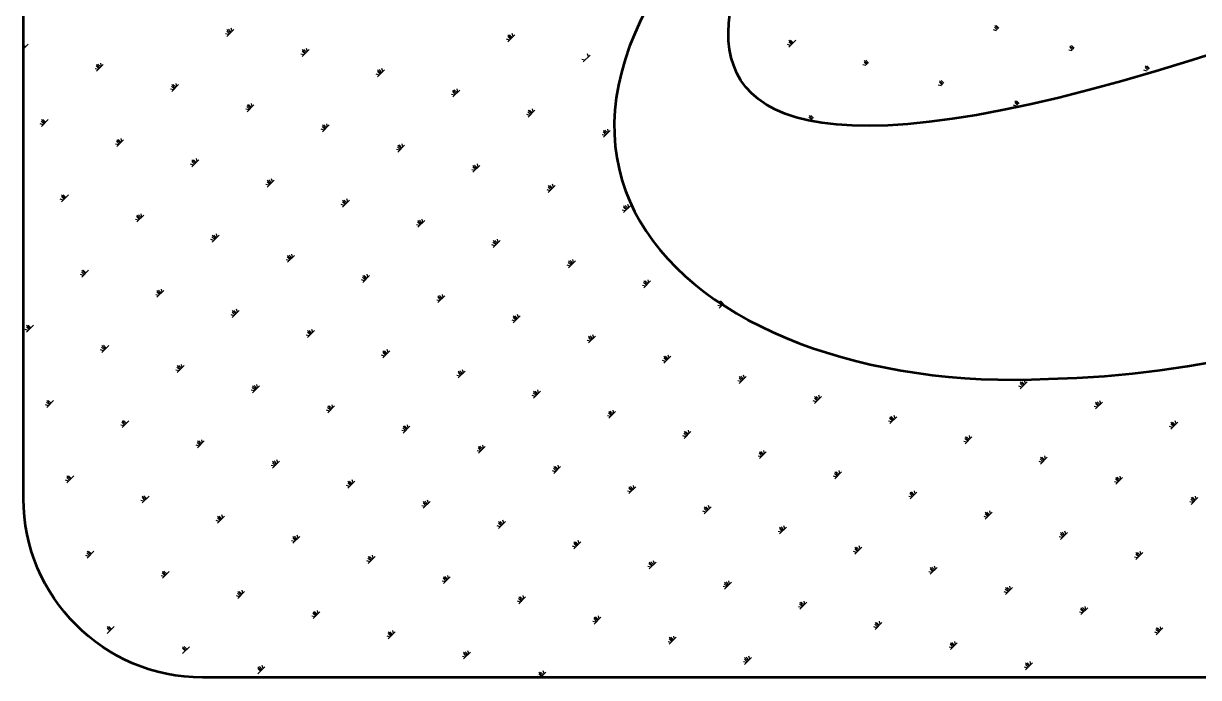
# Model space of a CAD drawing. Extents: x 962303 to 1579583, y -174742 to 224716.
# Drawn here: x 1572784 to 1574193, y 9360 to 10144 of the extents above; entities that cross this region are included whole.
import ezdxf

# ---------------------------------------------------------------- set-up
doc = ezdxf.new("R2010")
doc.units = 0
doc.header["$LTSCALE"] = 1000
doc.header["$MEASUREMENT"] = 0
doc.layers.add('PUB_TITLE', color=4, linetype='Continuous')

msp = doc.modelspace()

# ---------------------------------------------------------------- linework, layer by layer
at = {"layer": 'PUB_TITLE', "color": 4}
for p, q in [((1573029.9, 10131.1), (1573026.3, 10132)), ((1573030.9, 10132.1), (1573027.6, 10135.4)), ((1573032, 10133.1), (1573027.8, 10137.2)), ((1573027.8, 10129), (1573036.1, 10137.2)), ((1573033, 10134.1), (1573029.7, 10137.5)), ((1573034, 10135.2), (1573033.1, 10138.8)), ((1573367.8, 10125.6), (1573364.5, 10128.9)), ((1573368.9, 10126.6), (1573364.7, 10130.8)), ((1573364.7, 10122.5), (1573373, 10130.8)), ((1573369.9, 10127.7), (1573366.6, 10131)), ((1573370.9, 10128.7), (1573370, 10132.3)), ((1573950.3, 10135.8), (1573946.7, 10136.8)), ((1573951.4, 10136.8), (1573948.1, 10140.1)), ((1573952.4, 10137.9), (1573948.3, 10142)), ((1573953.4, 10138.9), (1573950.1, 10142.2)), ((1572784, 10114.1), (1572789.5, 10119.5)), ((1572786.4, 10116.4), (1572784, 10118.8)), ((1572785.3, 10115.4), (1572784, 10116.7)), ((1572784.3, 10114.4), (1572784, 10114.7)), ((1573124.3, 10111), (1573123.3, 10114.6)), ((1573366.8, 10124.6), (1573363.2, 10125.5)), ((1573703.7, 10118.1), (1573700.1, 10119.1)), ((1573704.7, 10119.1), (1573701.4, 10122.4)), ((1573705.8, 10120.2), (1573701.6, 10124.3)), ((1573701.6, 10116), (1573709.9, 10124.3)), ((1573706.8, 10121.2), (1573703.5, 10124.5)), ((1574041.6, 10112.6), (1574038.3, 10115.9)), ((1574042.7, 10113.7), (1574038.5, 10117.8)), ((1574043.7, 10114.7), (1574040.4, 10118)), ((1573120.2, 10106.9), (1573116.6, 10107.8)), ((1573121.2, 10107.9), (1573117.9, 10111.2)), ((1573122.2, 10108.9), (1573118.1, 10113.1)), ((1573118.1, 10104.8), (1573126.4, 10113.1)), ((1573123.3, 10110), (1573120, 10113.3)), ((1573457.1, 10100.4), (1573453.5, 10101.3)), ((1573455, 10098.3), (1573463.3, 10106.6)), ((1573461.2, 10104.5), (1573460.2, 10108.1)), ((1573796, 10096), (1573791.9, 10100.1)), ((1573797.1, 10097), (1573793.8, 10100.3)), ((1574040.6, 10111.6), (1574037, 10112.6)), ((1572873.5, 10089.2), (1572869.9, 10090.1)), ((1572874.6, 10090.2), (1572871.3, 10093.5)), ((1572875.6, 10091.2), (1572871.5, 10095.4)), ((1572871.5, 10087.1), (1572879.7, 10095.4)), ((1572876.6, 10092.3), (1572873.3, 10095.6)), ((1572877.7, 10093.3), (1572876.7, 10096.9)), ((1573211.5, 10083.7), (1573208.2, 10087)), ((1573212.5, 10084.7), (1573208.4, 10088.9)), ((1573208.4, 10080.6), (1573216.6, 10088.9)), ((1573213.5, 10085.8), (1573210.2, 10089.1)), ((1573214.6, 10086.8), (1573213.6, 10090.4)), ((1573794, 10093.9), (1573790.4, 10094.9)), ((1573795, 10094.9), (1573791.7, 10098.2)), ((1574130.9, 10087.4), (1574127.3, 10088.4)), ((1574131.9, 10088.5), (1574128.6, 10091.8)), ((1574133, 10089.5), (1574128.8, 10093.6)), ((1574134, 10090.5), (1574130.7, 10093.8)), ((1572967.9, 10069.1), (1572967, 10072.7)), ((1573210.4, 10082.7), (1573206.8, 10083.6)), ((1573885.3, 10070.7), (1573882, 10074)), ((1573886.3, 10071.8), (1573882.2, 10075.9)), ((1573887.4, 10072.8), (1573884, 10076.1)), ((1572963.8, 10065), (1572960.2, 10065.9)), ((1572964.8, 10066), (1572961.5, 10069.3)), ((1572965.9, 10067), (1572961.7, 10071.2)), ((1572961.7, 10062.9), (1572970, 10071.2)), ((1572966.9, 10068.1), (1572963.6, 10071.4)), ((1573300.7, 10058.5), (1573297.1, 10059.5)), ((1573301.7, 10059.5), (1573298.4, 10062.8)), ((1573302.8, 10060.6), (1573298.6, 10064.7)), ((1573298.6, 10056.4), (1573306.9, 10064.7)), ((1573303.8, 10061.6), (1573300.5, 10064.9)), ((1573304.8, 10062.6), (1573303.9, 10066.2)), ((1573884.3, 10069.7), (1573880.6, 10070.7)), ((1573055.1, 10041.8), (1573051.8, 10045.1)), ((1573056.1, 10042.8), (1573052, 10047)), ((1573052, 10038.7), (1573060.3, 10047)), ((1573057.2, 10043.9), (1573053.9, 10047.2)), ((1573058.2, 10044.9), (1573057.2, 10048.5)), ((1573974.5, 10045.5), (1573970.9, 10046.5)), ((1573975.6, 10046.6), (1573972.3, 10049.9)), ((1573976.6, 10047.6), (1573972.5, 10051.7)), ((1573977.6, 10048.6), (1573974.3, 10051.9)), ((1573054.1, 10040.8), (1573050.5, 10041.7)), ((1573391, 10034.3), (1573387.4, 10035.3)), ((1573392, 10035.3), (1573388.7, 10038.6)), ((1573393.1, 10036.4), (1573388.9, 10040.5)), ((1573388.9, 10032.2), (1573397.2, 10040.5)), ((1573394.1, 10037.4), (1573390.8, 10040.7)), ((1573395.1, 10038.4), (1573394.1, 10042)), ((1573728.9, 10028.8), (1573725.6, 10032.2)), ((1573730, 10029.9), (1573725.8, 10034)), ((1573731, 10030.9), (1573727.7, 10034.2)), ((1572807.4, 10023.1), (1572803.8, 10024)), ((1572808.5, 10024.1), (1572805.2, 10027.4)), ((1572809.5, 10025.1), (1572805.4, 10029.3)), ((1572805.4, 10021), (1572813.6, 10029.3)), ((1572810.5, 10026.2), (1572807.2, 10029.5)), ((1573144.4, 10016.6), (1573140.7, 10017.6)), ((1573145.4, 10017.6), (1573142.1, 10020.9)), ((1573146.4, 10018.7), (1573142.3, 10022.8)), ((1573142.3, 10014.5), (1573150.5, 10022.8)), ((1573147.5, 10019.7), (1573144.1, 10023)), ((1573148.5, 10020.7), (1573147.5, 10024.3)), ((1573483.3, 10012.2), (1573479.2, 10016.3)), ((1573479.2, 10008), (1573487.5, 10016.3)), ((1573484.4, 10013.2), (1573481.1, 10016.5)), ((1573485.4, 10014.2), (1573484.4, 10017.8)), ((1573727.9, 10027.8), (1573724.3, 10028.8)), ((1572898.8, 9999.9), (1572895.4, 10003.2)), ((1572899.8, 10000.9), (1572895.7, 10005.1)), ((1572895.7, 9996.8), (1572903.9, 10005.1)), ((1572900.8, 10002), (1572897.5, 10005.3)), ((1572901.9, 10003), (1572900.9, 10006.6)), ((1573481.3, 10010.1), (1573477.7, 10011.1)), ((1573482.3, 10011.1), (1573479, 10014.4)), ((1572897.7, 9998.9), (1572894.1, 9999.8)), ((1573234.6, 9992.4), (1573231, 9993.4)), ((1573235.7, 9993.4), (1573232.4, 9996.7)), ((1573236.7, 9994.5), (1573232.6, 9998.6)), ((1573232.6, 9990.3), (1573240.8, 9998.6)), ((1573237.7, 9995.5), (1573234.4, 9998.8)), ((1573238.8, 9996.5), (1573237.8, 10000.1)), ((1572988, 9974.7), (1572984.4, 9975.7)), ((1572989, 9975.7), (1572985.7, 9979)), ((1572990.1, 9976.8), (1572985.9, 9980.9)), ((1572985.9, 9972.6), (1572994.2, 9980.9)), ((1572991.1, 9977.8), (1572987.8, 9981.1)), ((1572992.1, 9978.8), (1572991.2, 9982.4)), ((1573327, 9970.3), (1573322.8, 9974.4)), ((1573322.8, 9966.1), (1573331.1, 9974.4)), ((1573328, 9971.3), (1573324.7, 9974.6)), ((1573329, 9972.3), (1573328.1, 9976)), ((1573324.9, 9968.2), (1573321.3, 9969.2)), ((1573325.9, 9969.2), (1573322.6, 9972.5)), ((1573078.3, 9950.5), (1573074.7, 9951.5)), ((1573079.3, 9951.5), (1573076, 9954.8)), ((1573080.3, 9952.6), (1573076.2, 9956.7)), ((1573076.2, 9948.4), (1573084.5, 9956.7)), ((1573081.4, 9953.6), (1573078.1, 9956.9)), ((1573082.4, 9954.6), (1573081.4, 9958.2)), ((1573416.2, 9945.1), (1573412.9, 9948.4)), ((1573417.2, 9946.1), (1573413.1, 9950.2)), ((1573413.1, 9942), (1573421.4, 9950.2)), ((1573418.3, 9947.1), (1573415, 9950.4)), ((1573419.3, 9948.2), (1573418.3, 9951.8)), ((1572831.6, 9932.8), (1572828, 9933.8)), ((1572832.7, 9933.8), (1572829.4, 9937.1)), ((1572833.7, 9934.9), (1572829.6, 9939)), ((1572829.6, 9930.7), (1572837.8, 9939)), ((1572834.7, 9935.9), (1572831.4, 9939.2)), ((1573170.6, 9928.4), (1573166.5, 9932.5)), ((1573166.5, 9924.3), (1573174.7, 9932.5)), ((1573171.6, 9929.4), (1573168.3, 9932.7)), ((1573172.7, 9930.4), (1573171.7, 9934.1)), ((1573415.2, 9944), (1573411.6, 9945)), ((1573168.5, 9926.3), (1573164.9, 9927.3)), ((1573169.6, 9927.3), (1573166.3, 9930.7)), ((1573505.4, 9919.8), (1573501.8, 9920.8)), ((1573506.5, 9920.9), (1573503.2, 9924.2)), ((1573507.5, 9921.9), (1573503.4, 9926)), ((1573503.4, 9917.8), (1573511.6, 9926)), ((1573508.5, 9922.9), (1573505.2, 9926.2)), ((1573509.6, 9924), (1573508.6, 9927.6)), ((1572921.9, 9908.6), (1572918.3, 9909.6)), ((1572922.9, 9909.6), (1572919.6, 9912.9)), ((1572924, 9910.7), (1572919.8, 9914.8)), ((1572919.8, 9906.5), (1572928.1, 9914.8)), ((1572925, 9911.7), (1572921.7, 9915)), ((1572926, 9912.7), (1572925.1, 9916.3)), ((1573258.8, 9902.1), (1573255.2, 9903.1)), ((1573259.8, 9903.2), (1573256.5, 9906.5)), ((1573260.9, 9904.2), (1573256.8, 9908.3)), ((1573256.8, 9900.1), (1573265, 9908.3)), ((1573261.9, 9905.2), (1573258.6, 9908.5)), ((1573262.9, 9906.3), (1573262, 9909.9)), ((1573013.2, 9885.5), (1573009.9, 9888.8)), ((1573014.2, 9886.5), (1573010.1, 9890.6)), ((1573010.1, 9882.4), (1573018.4, 9890.6)), ((1573015.3, 9887.5), (1573012, 9890.8)), ((1573016.3, 9888.5), (1573015.3, 9892.2)), ((1573012.2, 9884.4), (1573008.6, 9885.4)), ((1573349.1, 9877.9), (1573345.5, 9878.9)), ((1573350.1, 9879), (1573346.8, 9882.3)), ((1573351.2, 9880), (1573347, 9884.1)), ((1573347, 9875.9), (1573355.3, 9884.1)), ((1573352.2, 9881), (1573348.9, 9884.3)), ((1573353.2, 9882.1), (1573352.3, 9885.7)), ((1573102.5, 9860.2), (1573098.8, 9861.2)), ((1573103.5, 9861.3), (1573100.2, 9864.6)), ((1573104.5, 9862.3), (1573100.4, 9866.4)), ((1573100.4, 9858.2), (1573108.7, 9866.4)), ((1573105.6, 9863.3), (1573102.3, 9866.6)), ((1573106.6, 9864.4), (1573105.6, 9868)), ((1573443.5, 9857.9), (1573442.5, 9861.5)), ((1572856.9, 9843.6), (1572853.6, 9846.9)), ((1572857.9, 9844.6), (1572853.8, 9848.7)), ((1572853.8, 9840.5), (1572862, 9848.7)), ((1572858.9, 9845.6), (1572855.6, 9848.9)), ((1573439.4, 9853.7), (1573435.8, 9854.7)), ((1573440.4, 9854.8), (1573437.1, 9858.1)), ((1573441.4, 9855.8), (1573437.3, 9859.9)), ((1573437.3, 9851.7), (1573445.6, 9859.9)), ((1573442.5, 9856.8), (1573439.2, 9860.2)), ((1572855.8, 9842.5), (1572852.2, 9843.5)), ((1573192.7, 9836), (1573189.1, 9837)), ((1573193.8, 9837.1), (1573190.5, 9840.4)), ((1573194.8, 9838.1), (1573190.7, 9842.2)), ((1573190.7, 9834), (1573198.9, 9842.2)), ((1573195.8, 9839.1), (1573192.5, 9842.4)), ((1573196.9, 9840.2), (1573195.9, 9843.8)), ((1573530.7, 9830.6), (1573527.4, 9833.9)), ((1573531.7, 9831.6), (1573527.6, 9835.8)), ((1573527.6, 9827.5), (1573535.8, 9835.8)), ((1573532.7, 9832.7), (1573529.4, 9836)), ((1573533.8, 9833.7), (1573532.8, 9837.3)), ((1572946.1, 9818.3), (1572942.5, 9819.3)), ((1572947.1, 9819.4), (1572943.8, 9822.7)), ((1572948.2, 9820.4), (1572944, 9824.5)), ((1572944, 9816.3), (1572952.3, 9824.5)), ((1572949.2, 9821.4), (1572945.9, 9824.7)), ((1572950.2, 9822.5), (1572949.3, 9826.1)), ((1573287.1, 9816), (1573286.2, 9819.6)), ((1573529.6, 9829.6), (1573526, 9830.5)), ((1573283, 9811.9), (1573279.4, 9812.8)), ((1573284, 9812.9), (1573280.7, 9816.2)), ((1573285.1, 9813.9), (1573280.9, 9818)), ((1573280.9, 9809.8), (1573289.2, 9818)), ((1573286.1, 9815), (1573282.8, 9818.3)), ((1573619.9, 9805.4), (1573616.3, 9806.3)), ((1573620.9, 9806.4), (1573617.6, 9809.7)), ((1573622, 9807.4), (1573617.8, 9811.6)), ((1573617.8, 9803.3), (1573621.9, 9807.3)), ((1573623, 9808.5), (1573619.7, 9811.8)), ((1573036.4, 9794.1), (1573032.8, 9795.1)), ((1573037.4, 9795.2), (1573034.1, 9798.5)), ((1573038.4, 9796.2), (1573034.3, 9800.3)), ((1573034.3, 9792.1), (1573042.6, 9800.3)), ((1573039.5, 9797.2), (1573036.2, 9800.5)), ((1573040.5, 9798.3), (1573039.5, 9801.9)), ((1573374.3, 9788.7), (1573371, 9792)), ((1573375.3, 9789.7), (1573371.2, 9793.9)), ((1573371.2, 9785.6), (1573379.5, 9793.9)), ((1573376.4, 9790.8), (1573373.1, 9794.1)), ((1573377.4, 9791.8), (1573376.4, 9795.4)), ((1572789.7, 9776.4), (1572786.1, 9777.4)), ((1572790.8, 9777.5), (1572787.5, 9780.8)), ((1572791.8, 9778.5), (1572787.7, 9782.6)), ((1572787.7, 9774.4), (1572795.9, 9782.6)), ((1572792.8, 9779.5), (1572789.5, 9782.8)), ((1573128.7, 9772), (1573124.6, 9776.2)), ((1573124.6, 9767.9), (1573132.8, 9776.2)), ((1573129.7, 9773.1), (1573126.4, 9776.4)), ((1573130.8, 9774.1), (1573129.8, 9777.7)), ((1573373.3, 9787.7), (1573369.7, 9788.6)), ((1573126.6, 9770), (1573123, 9770.9)), ((1573127.7, 9771), (1573124.4, 9774.3)), ((1573463.6, 9763.5), (1573459.9, 9764.4)), ((1573464.6, 9764.5), (1573461.3, 9767.8)), ((1573465.6, 9765.5), (1573461.5, 9769.7)), ((1573461.5, 9761.4), (1573469.7, 9769.7)), ((1573466.7, 9766.6), (1573463.3, 9769.9)), ((1573467.7, 9767.6), (1573466.7, 9771.2)), ((1572880, 9752.2), (1572876.4, 9753.2)), ((1572881, 9753.3), (1572877.7, 9756.6)), ((1572882.1, 9754.3), (1572877.9, 9758.4)), ((1572877.9, 9750.2), (1572886.2, 9758.4)), ((1572883.1, 9755.3), (1572879.8, 9758.7)), ((1573218, 9746.8), (1573214.6, 9750.1)), ((1573219, 9747.8), (1573214.9, 9752)), ((1573214.9, 9743.7), (1573223.1, 9752)), ((1573220, 9748.9), (1573216.7, 9752.2)), ((1573221.1, 9749.9), (1573220.1, 9753.5)), ((1572972.4, 9730.1), (1572968.2, 9734.3)), ((1572968.2, 9726), (1572976.5, 9734.3)), ((1572973.4, 9731.2), (1572970.1, 9734.5)), ((1572974.4, 9732.2), (1572973.5, 9735.8)), ((1573216.9, 9745.8), (1573213.3, 9746.7)), ((1573553.8, 9739.3), (1573550.2, 9740.3)), ((1573554.9, 9740.3), (1573551.6, 9743.6)), ((1573555.9, 9741.4), (1573551.8, 9745.5)), ((1573551.8, 9737.2), (1573560, 9745.5)), ((1573556.9, 9742.4), (1573553.6, 9745.7)), ((1573558, 9743.4), (1573557, 9747)), ((1572970.3, 9728.1), (1572966.7, 9729)), ((1572971.3, 9729.1), (1572968, 9732.4)), ((1573307.2, 9721.6), (1573303.6, 9722.5)), ((1573308.2, 9722.6), (1573304.9, 9725.9)), ((1573309.3, 9723.6), (1573305.1, 9727.8)), ((1573305.1, 9719.5), (1573313.4, 9727.8)), ((1573310.3, 9724.7), (1573307, 9728)), ((1573311.3, 9725.7), (1573310.4, 9729.3)), ((1573646.2, 9717.2), (1573642, 9721.3)), ((1573642, 9713), (1573650.3, 9721.3)), ((1573647.2, 9718.2), (1573643.9, 9721.5)), ((1573648.2, 9719.2), (1573647.3, 9722.8)), ((1573061.6, 9704.9), (1573058.3, 9708.2)), ((1573062.6, 9705.9), (1573058.5, 9710.1)), ((1573058.5, 9701.8), (1573066.8, 9710.1)), ((1573063.7, 9707), (1573060.4, 9710.3)), ((1573064.7, 9708), (1573063.7, 9711.6)), ((1573644.1, 9715.1), (1573640.5, 9716.1)), ((1573645.1, 9716.1), (1573641.8, 9719.4)), ((1573981, 9708.6), (1573977.4, 9709.6)), ((1573982, 9709.6), (1573978.7, 9713)), ((1573983.1, 9710.7), (1573978.9, 9714.8)), ((1573978.9, 9706.6), (1573987.2, 9714.8)), ((1573984.1, 9711.7), (1573980.8, 9715)), ((1573985.1, 9712.7), (1573984.2, 9716.4)), ((1572816, 9688.2), (1572811.9, 9692.4)), ((1572811.9, 9684.1), (1572820.1, 9692.4)), ((1572817, 9689.3), (1572813.7, 9692.6)), ((1573060.6, 9703.9), (1573057, 9704.8)), ((1573397.5, 9697.4), (1573393.9, 9698.4)), ((1573398.5, 9698.4), (1573395.2, 9701.7)), ((1573399.5, 9699.5), (1573395.4, 9703.6)), ((1573395.4, 9695.3), (1573403.7, 9703.6)), ((1573400.6, 9700.5), (1573397.3, 9703.8)), ((1573401.6, 9701.5), (1573400.6, 9705.1)), ((1573734.4, 9690.9), (1573730.8, 9691.9)), ((1573735.4, 9691.9), (1573732.1, 9695.2)), ((1573736.4, 9693), (1573732.3, 9697.1)), ((1573732.3, 9688.8), (1573740.6, 9697.1)), ((1573737.5, 9694), (1573734.2, 9697.3)), ((1573738.5, 9695), (1573737.5, 9698.7)), ((1574075.4, 9688.6), (1574074.4, 9692.2)), ((1572813.9, 9686.2), (1572810.3, 9687.1)), ((1572815, 9687.2), (1572811.7, 9690.5)), ((1573150.8, 9679.7), (1573147.2, 9680.7)), ((1573151.9, 9680.7), (1573148.6, 9684)), ((1573152.9, 9681.7), (1573148.8, 9685.9)), ((1573148.8, 9677.6), (1573157, 9685.9)), ((1573153.9, 9682.8), (1573150.6, 9686.1)), ((1573155, 9683.8), (1573154, 9687.4)), ((1573488.8, 9674.2), (1573485.5, 9677.5)), ((1573489.8, 9675.3), (1573485.7, 9679.4)), ((1573485.7, 9671.1), (1573493.9, 9679.4)), ((1573490.8, 9676.3), (1573487.5, 9679.6)), ((1573491.9, 9677.3), (1573490.9, 9680.9)), ((1574071.3, 9684.4), (1574067.7, 9685.4)), ((1574072.3, 9685.5), (1574069, 9688.8)), ((1574073.3, 9686.5), (1574069.2, 9690.6)), ((1574069.2, 9682.4), (1574077.5, 9690.6)), ((1574074.4, 9687.5), (1574071.1, 9690.8)), ((1572905.2, 9663), (1572901.9, 9666.3)), ((1572906.3, 9664), (1572902.1, 9668.2)), ((1572902.1, 9659.9), (1572910.4, 9668.2)), ((1572907.3, 9665.1), (1572904, 9668.4)), ((1573487.7, 9673.2), (1573484.1, 9674.2)), ((1573824.6, 9666.7), (1573821, 9667.7)), ((1573825.7, 9667.8), (1573822.4, 9671.1)), ((1573826.7, 9668.8), (1573822.6, 9672.9)), ((1573822.6, 9664.7), (1573830.8, 9672.9)), ((1573827.7, 9669.8), (1573824.4, 9673.1)), ((1573828.8, 9670.9), (1573827.8, 9674.5)), ((1574162.6, 9661.3), (1574159.3, 9664.6)), ((1574163.6, 9662.3), (1574159.5, 9666.4)), ((1574159.5, 9658.2), (1574167.8, 9666.4)), ((1574164.7, 9663.3), (1574161.3, 9666.6)), ((1574165.7, 9664.4), (1574164.7, 9668)), ((1572904.2, 9662), (1572900.6, 9662.9)), ((1573241.1, 9655.5), (1573237.5, 9656.5)), ((1573242.1, 9656.5), (1573238.8, 9659.8)), ((1573243.2, 9657.6), (1573239, 9661.7)), ((1573239, 9653.4), (1573247.3, 9661.7)), ((1573244.2, 9658.6), (1573240.9, 9661.9)), ((1573245.2, 9659.6), (1573244.3, 9663.2)), ((1573578, 9649), (1573574.4, 9650)), ((1573579, 9650), (1573575.7, 9653.3)), ((1573580.1, 9651.1), (1573576, 9655.2)), ((1573576, 9646.9), (1573584.2, 9655.2)), ((1573581.1, 9652.1), (1573577.8, 9655.4)), ((1573582.1, 9653.1), (1573581.2, 9656.8)), ((1573919.1, 9646.7), (1573918.1, 9650.3)), ((1574161.6, 9660.2), (1574157.9, 9661.2)), ((1572994.5, 9637.8), (1572990.9, 9638.8)), ((1572995.5, 9638.8), (1572992.2, 9642.1)), ((1572996.5, 9639.9), (1572992.4, 9644)), ((1572992.4, 9635.7), (1573000.7, 9644)), ((1572997.6, 9640.9), (1572994.3, 9644.2)), ((1572998.6, 9641.9), (1572997.6, 9645.5)), ((1573332.4, 9632.3), (1573329.1, 9635.6)), ((1573333.4, 9633.4), (1573329.3, 9637.5)), ((1573329.3, 9629.2), (1573337.6, 9637.5)), ((1573334.5, 9634.4), (1573331.2, 9637.7)), ((1573335.5, 9635.4), (1573334.5, 9639)), ((1573914.9, 9642.5), (1573911.3, 9643.5)), ((1573916, 9643.6), (1573912.7, 9646.9)), ((1573917, 9644.6), (1573912.9, 9648.7)), ((1573912.9, 9640.5), (1573921.1, 9648.7)), ((1573918, 9645.6), (1573914.7, 9648.9)), ((1573088.9, 9617.7), (1573087.9, 9621.3)), ((1573331.4, 9631.3), (1573327.8, 9632.3)), ((1573668.3, 9624.8), (1573664.7, 9625.8)), ((1573669.3, 9625.9), (1573666, 9629.2)), ((1573670.4, 9626.9), (1573666.2, 9631)), ((1573666.2, 9622.8), (1573674.5, 9631)), ((1573671.4, 9627.9), (1573668.1, 9631.2)), ((1573672.4, 9629), (1573671.5, 9632.6)), ((1574006.2, 9619.4), (1574002.9, 9622.7)), ((1574007.3, 9620.4), (1574003.1, 9624.5)), ((1574003.1, 9616.3), (1574011.4, 9624.5)), ((1574008.3, 9621.4), (1574005, 9624.7)), ((1574009.3, 9622.5), (1574008.4, 9626.1)), ((1573084.8, 9613.6), (1573081.1, 9614.6)), ((1573085.8, 9614.6), (1573082.5, 9617.9)), ((1573086.8, 9615.7), (1573082.7, 9619.8)), ((1573082.7, 9611.5), (1573090.9, 9619.8)), ((1573087.8, 9616.7), (1573084.5, 9620)), ((1573421.7, 9607.1), (1573418, 9608.1)), ((1573422.7, 9608.1), (1573419.4, 9611.5)), ((1573423.7, 9609.2), (1573419.6, 9613.3)), ((1573419.6, 9605.1), (1573427.9, 9613.3)), ((1573424.8, 9610.2), (1573421.5, 9613.5)), ((1573425.8, 9611.2), (1573424.8, 9614.9)), ((1573761.7, 9603.7), (1573758.4, 9607)), ((1573762.7, 9604.8), (1573761.7, 9608.4)), ((1574005.2, 9618.3), (1574001.6, 9619.3)), ((1572838.1, 9595.9), (1572834.5, 9596.9)), ((1572839.2, 9596.9), (1572835.8, 9600.2)), ((1572840.2, 9598), (1572836.1, 9602.1)), ((1572836.1, 9593.8), (1572844.3, 9602.1)), ((1572841.2, 9599), (1572837.9, 9602.3)), ((1573176.1, 9590.4), (1573172.8, 9593.7)), ((1573177.1, 9591.5), (1573173, 9595.6)), ((1573173, 9587.3), (1573181.2, 9595.6)), ((1573178.1, 9592.5), (1573174.8, 9595.8)), ((1573179.2, 9593.5), (1573178.2, 9597.2)), ((1573758.6, 9600.6), (1573755, 9601.6)), ((1573759.6, 9601.7), (1573756.3, 9605)), ((1573760.6, 9602.7), (1573756.5, 9606.8)), ((1573756.5, 9598.6), (1573764.8, 9606.8)), ((1574095.5, 9594.2), (1574091.9, 9595.1)), ((1574096.5, 9595.2), (1574093.2, 9598.5)), ((1574097.5, 9596.2), (1574093.4, 9600.3)), ((1574093.4, 9592.1), (1574101.7, 9600.3)), ((1574098.6, 9597.3), (1574095.3, 9600.6)), ((1574099.6, 9598.3), (1574098.6, 9601.9)), ((1573175, 9589.4), (1573171.4, 9590.4)), ((1573511.9, 9582.9), (1573508.3, 9583.9)), ((1573513, 9584), (1573509.7, 9587.3)), ((1573514, 9585), (1573509.9, 9589.1)), ((1573509.9, 9580.9), (1573518.1, 9589.1)), ((1573515, 9586), (1573511.7, 9589.3)), ((1573516.1, 9587.1), (1573515.1, 9590.7)), ((1573849.9, 9577.5), (1573846.6, 9580.8)), ((1573850.9, 9578.5), (1573846.8, 9582.6)), ((1573846.8, 9574.4), (1573855, 9582.6)), ((1573851.9, 9579.5), (1573848.6, 9582.8)), ((1573853, 9580.6), (1573852, 9584.2)), ((1572928.4, 9571.7), (1572924.8, 9572.7)), ((1572929.4, 9572.7), (1572926.1, 9576)), ((1572930.5, 9573.8), (1572926.3, 9577.9)), ((1572926.3, 9569.6), (1572934.6, 9577.9)), ((1572931.5, 9574.8), (1572928.2, 9578.1)), ((1573265.3, 9565.2), (1573261.7, 9566.2)), ((1573266.3, 9566.3), (1573263, 9569.6)), ((1573267.4, 9567.3), (1573263.2, 9571.4)), ((1573263.2, 9563.2), (1573271.5, 9571.4)), ((1573268.4, 9568.3), (1573265.1, 9571.6)), ((1573269.4, 9569.4), (1573268.5, 9573)), ((1573604.3, 9560.8), (1573600.1, 9564.9)), ((1573600.1, 9556.7), (1573608.4, 9564.9)), ((1573605.3, 9561.8), (1573602, 9565.1)), ((1573606.3, 9562.9), (1573605.4, 9566.5)), ((1573848.8, 9576.4), (1573845.2, 9577.4)), ((1574185.7, 9570), (1574182.1, 9570.9)), ((1574186.8, 9571), (1574183.5, 9574.3)), ((1574187.8, 9572), (1574183.7, 9576.2)), ((1574183.7, 9567.9), (1574191.9, 9576.2)), ((1574188.8, 9573.1), (1574185.5, 9576.4)), ((1574189.9, 9574.1), (1574188.9, 9577.7)), ((1573019.7, 9548.5), (1573016.4, 9551.8)), ((1573020.7, 9549.6), (1573016.6, 9553.7)), ((1573016.6, 9545.4), (1573024.9, 9553.7)), ((1573021.8, 9550.6), (1573018.5, 9553.9)), ((1573022.8, 9551.6), (1573021.8, 9555.3)), ((1573602.2, 9558.7), (1573598.6, 9559.7)), ((1573603.2, 9559.8), (1573599.9, 9563.1)), ((1573939.1, 9552.3), (1573935.5, 9553.2)), ((1573940.1, 9553.3), (1573936.8, 9556.6)), ((1573941.2, 9554.3), (1573937, 9558.5)), ((1573937, 9550.2), (1573945.3, 9558.5)), ((1573942.2, 9555.4), (1573938.9, 9558.7)), ((1573943.2, 9556.4), (1573942.3, 9560)), ((1573018.7, 9547.5), (1573015.1, 9548.5)), ((1573355.6, 9541), (1573352, 9542)), ((1573356.6, 9542.1), (1573353.3, 9545.4)), ((1573357.6, 9543.1), (1573353.5, 9547.2)), ((1573353.5, 9539), (1573361.8, 9547.2)), ((1573358.7, 9544.1), (1573355.4, 9547.4)), ((1573359.7, 9545.2), (1573358.7, 9548.8)), ((1573693.5, 9535.6), (1573690.2, 9538.9)), ((1573694.5, 9536.6), (1573690.4, 9540.7)), ((1573690.4, 9532.5), (1573698.7, 9540.7)), ((1573695.6, 9537.6), (1573692.3, 9541)), ((1573696.6, 9538.7), (1573695.6, 9542.3)), ((1573108.9, 9523.3), (1573105.3, 9524.3)), ((1573110, 9524.4), (1573106.7, 9527.7)), ((1573111, 9525.4), (1573106.9, 9529.5)), ((1573106.9, 9521.3), (1573115.1, 9529.5)), ((1573112, 9526.4), (1573108.7, 9529.7)), ((1573113.1, 9527.5), (1573112.1, 9531.1)), ((1573447.9, 9518.9), (1573443.8, 9523)), ((1573443.8, 9514.8), (1573452, 9523)), ((1573448.9, 9519.9), (1573445.6, 9523.2)), ((1573450, 9521), (1573449, 9524.6)), ((1573692.5, 9534.5), (1573688.9, 9535.5)), ((1574029.4, 9528.1), (1574025.8, 9529)), ((1574030.4, 9529.1), (1574027.1, 9532.4)), ((1574031.5, 9530.1), (1574027.3, 9534.3)), ((1574027.3, 9526), (1574035.6, 9534.3)), ((1574032.5, 9531.2), (1574029.2, 9534.5)), ((1574033.5, 9532.2), (1574032.5, 9535.8)), ((1572863.3, 9506.6), (1572860, 9510)), ((1572864.4, 9507.7), (1572860.2, 9511.8)), ((1572860.2, 9503.6), (1572868.5, 9511.8)), ((1572865.4, 9508.7), (1572862.1, 9512)), ((1573445.8, 9516.8), (1573442.2, 9517.8)), ((1573446.9, 9517.9), (1573443.6, 9521.2)), ((1573782.8, 9510.4), (1573779.1, 9511.3)), ((1573783.8, 9511.4), (1573780.5, 9514.7)), ((1573784.8, 9512.4), (1573780.7, 9516.6)), ((1573780.7, 9508.3), (1573788.9, 9516.6)), ((1573785.9, 9513.5), (1573782.5, 9516.8)), ((1573786.9, 9514.5), (1573785.9, 9518.1)), ((1574121.7, 9505.9), (1574117.6, 9510.1)), ((1574117.6, 9501.8), (1574125.9, 9510.1)), ((1574122.8, 9507), (1574119.5, 9510.3)), ((1574123.8, 9508), (1574122.8, 9511.6)), ((1572862.3, 9505.6), (1572858.7, 9506.6)), ((1573199.2, 9499.1), (1573195.6, 9500.1)), ((1573200.2, 9500.2), (1573196.9, 9503.5)), ((1573201.3, 9501.2), (1573197.1, 9505.3)), ((1573197.1, 9497.1), (1573205.4, 9505.3)), ((1573202.3, 9502.2), (1573199, 9505.5)), ((1573203.3, 9503.3), (1573202.4, 9506.9)), ((1573537.2, 9493.7), (1573533.8, 9497)), ((1573538.2, 9494.7), (1573534.1, 9498.8)), ((1573534.1, 9490.6), (1573542.3, 9498.8)), ((1573539.2, 9495.8), (1573535.9, 9499.1)), ((1573540.3, 9496.8), (1573539.3, 9500.4)), ((1574119.7, 9503.9), (1574116, 9504.8)), ((1574120.7, 9504.9), (1574117.4, 9508.2)), ((1572952.6, 9481.4), (1572949, 9482.4)), ((1572953.6, 9482.5), (1572950.3, 9485.8)), ((1572954.6, 9483.5), (1572950.5, 9487.6)), ((1572950.5, 9479.4), (1572958.8, 9487.6)), ((1572955.7, 9484.5), (1572952.4, 9487.8)), ((1573291.6, 9477), (1573287.4, 9481.1)), ((1573287.4, 9472.9), (1573295.7, 9481.1)), ((1573292.6, 9478), (1573289.3, 9481.3)), ((1573293.6, 9479.1), (1573292.6, 9482.7)), ((1573536.1, 9492.7), (1573532.5, 9493.6)), ((1573873, 9486.2), (1573869.4, 9487.1)), ((1573874.1, 9487.2), (1573870.8, 9490.5)), ((1573875.1, 9488.2), (1573871, 9492.4)), ((1573871, 9484.1), (1573879.2, 9492.4)), ((1573876.1, 9489.3), (1573872.8, 9492.6)), ((1573877.2, 9490.3), (1573876.2, 9493.9)), ((1573289.5, 9474.9), (1573285.9, 9475.9)), ((1573290.5, 9476), (1573287.2, 9479.3)), ((1573626.4, 9468.5), (1573622.8, 9469.4)), ((1573627.4, 9469.5), (1573624.1, 9472.8)), ((1573628.5, 9470.5), (1573624.3, 9474.7)), ((1573624.3, 9466.4), (1573632.6, 9474.7)), ((1573629.5, 9471.6), (1573626.2, 9474.9)), ((1573630.5, 9472.6), (1573629.6, 9476.2)), ((1573964.3, 9463), (1573961, 9466.3)), ((1573965.4, 9464), (1573961.2, 9468.2)), ((1573961.2, 9459.9), (1573969.5, 9468.2)), ((1573966.4, 9465.1), (1573963.1, 9468.4)), ((1573967.4, 9466.1), (1573966.5, 9469.7)), ((1573042.9, 9457.2), (1573039.2, 9458.2)), ((1573043.9, 9458.3), (1573040.6, 9461.6)), ((1573044.9, 9459.3), (1573040.8, 9463.4)), ((1573040.8, 9455.2), (1573049, 9463.4)), ((1573046, 9460.3), (1573042.6, 9463.6)), ((1573047, 9461.4), (1573046, 9465)), ((1573380.8, 9451.8), (1573377.5, 9455.1)), ((1573381.8, 9452.8), (1573377.7, 9457)), ((1573377.7, 9448.7), (1573386, 9457)), ((1573382.9, 9453.9), (1573379.6, 9457.2)), ((1573383.9, 9454.9), (1573382.9, 9458.5)), ((1573963.3, 9462), (1573959.7, 9463)), ((1573135.2, 9435.1), (1573131.1, 9439.2)), ((1573131.1, 9431), (1573139.3, 9439.2)), ((1573136.2, 9436.1), (1573132.9, 9439.5)), ((1573137.3, 9437.2), (1573136.3, 9440.8)), ((1573379.8, 9450.8), (1573376.2, 9451.7)), ((1573716.7, 9444.3), (1573713.1, 9445.2)), ((1573717.7, 9445.3), (1573714.4, 9448.6)), ((1573718.7, 9446.3), (1573714.6, 9450.5)), ((1573714.6, 9442.2), (1573722.9, 9450.5)), ((1573719.8, 9447.4), (1573716.5, 9450.7)), ((1573720.8, 9448.4), (1573719.8, 9452)), ((1574053.6, 9437.8), (1574050, 9438.8)), ((1574054.6, 9438.8), (1574051.3, 9442.1)), ((1574055.6, 9439.9), (1574051.5, 9444)), ((1574051.5, 9435.7), (1574059.8, 9444)), ((1574056.7, 9440.9), (1574053.4, 9444.2)), ((1574057.7, 9441.9), (1574056.7, 9445.5)), ((1573133.1, 9433), (1573129.5, 9434)), ((1573134.2, 9434.1), (1573130.9, 9437.4)), ((1573470, 9426.6), (1573466.4, 9427.5)), ((1573471.1, 9427.6), (1573467.8, 9430.9)), ((1573472.1, 9428.6), (1573468, 9432.8)), ((1573468, 9424.5), (1573476.2, 9432.8)), ((1573473.1, 9429.7), (1573469.8, 9433)), ((1573474.2, 9430.7), (1573473.2, 9434.3)), ((1573808, 9421.1), (1573804.7, 9424.4)), ((1573809, 9422.2), (1573804.9, 9426.3)), ((1573804.9, 9418), (1573813.1, 9426.3)), ((1573810, 9423.2), (1573806.7, 9426.5)), ((1573811.1, 9424.2), (1573810.1, 9427.8)), ((1572887.5, 9416.4), (1572884.2, 9419.7)), ((1572888.6, 9417.4), (1572884.4, 9421.5)), ((1572884.4, 9413.3), (1572892.7, 9421.5)), ((1572889.6, 9418.4), (1572886.3, 9421.7)), ((1573223.4, 9408.9), (1573219.8, 9409.8)), ((1573224.4, 9409.9), (1573221.1, 9413.2)), ((1573225.5, 9410.9), (1573221.3, 9415.1)), ((1573221.3, 9406.8), (1573229.6, 9415.1)), ((1573226.5, 9412), (1573223.2, 9415.3)), ((1573227.5, 9413), (1573226.6, 9416.6)), ((1573564.4, 9406.5), (1573563.5, 9410.1)), ((1573806.9, 9420.1), (1573803.3, 9421.1)), ((1574143.8, 9413.6), (1574140.2, 9414.6)), ((1574144.9, 9414.6), (1574141.6, 9417.9)), ((1574145.9, 9415.7), (1574141.8, 9419.8)), ((1574141.8, 9411.5), (1574150, 9419.8)), ((1574146.9, 9416.7), (1574143.6, 9420)), ((1574148, 9417.7), (1574147, 9421.3)), ((1572978.8, 9393.2), (1572974.7, 9397.3)), ((1572974.7, 9389.1), (1572983, 9397.3)), ((1572979.9, 9394.3), (1572976.6, 9397.6)), ((1573560.3, 9402.4), (1573556.7, 9403.3)), ((1573561.3, 9403.4), (1573558, 9406.7)), ((1573562.4, 9404.4), (1573558.2, 9408.6)), ((1573558.2, 9400.3), (1573566.5, 9408.6)), ((1573563.4, 9405.5), (1573560.1, 9408.8)), ((1573897.2, 9395.9), (1573893.6, 9396.9)), ((1573898.2, 9396.9), (1573894.9, 9400.2)), ((1573899.3, 9398), (1573895.2, 9402.1)), ((1573895.2, 9393.8), (1573903.4, 9402.1)), ((1573900.3, 9399), (1573897, 9402.3)), ((1573901.3, 9400), (1573900.4, 9403.6)), ((1572977.8, 9392.2), (1572974.5, 9395.5)), ((1573313.7, 9384.7), (1573310.1, 9385.6)), ((1573314.7, 9385.7), (1573311.4, 9389)), ((1573315.7, 9386.7), (1573311.6, 9390.9)), ((1573311.6, 9382.6), (1573319.9, 9390.9)), ((1573316.8, 9387.8), (1573313.5, 9391.1)), ((1573317.8, 9388.8), (1573316.8, 9392.4)), ((1573651.6, 9379.2), (1573648.3, 9382.5)), ((1573652.6, 9380.3), (1573648.5, 9384.4)), ((1573648.5, 9376.1), (1573656.8, 9384.4)), ((1573653.7, 9381.3), (1573650.4, 9384.6)), ((1573654.7, 9382.3), (1573653.7, 9385.9)), ((1573068.1, 9368), (1573064.8, 9371.3)), ((1573069.1, 9369), (1573065, 9373.2)), ((1573065, 9364.9), (1573073.2, 9373.2)), ((1573070.1, 9370.1), (1573066.8, 9373.4)), ((1573071.2, 9371.1), (1573070.2, 9374.7)), ((1573408.1, 9364.6), (1573407.1, 9368.2)), ((1573650.6, 9378.2), (1573647, 9379.2)), ((1573987.5, 9371.7), (1573983.9, 9372.7)), ((1573988.5, 9372.7), (1573985.2, 9376)), ((1573989.6, 9373.8), (1573985.4, 9377.9)), ((1573985.4, 9369.6), (1573993.7, 9377.9)), ((1573990.6, 9374.8), (1573987.3, 9378.1)), ((1573991.6, 9375.8), (1573990.7, 9379.5)), ((1573403.9, 9360.5), (1573400.3, 9361.5)), ((1573405, 9361.5), (1573401.7, 9364.8)), ((1573406, 9362.5), (1573401.9, 9366.7)), ((1573407, 9363.6), (1573403.7, 9366.9)), ((1573403.8, 9360.4), (1573410.1, 9366.7)), ((1573740.7, 9360.4), (1573740.6, 9360.4)), ((1573744.4, 9360.4), (1573744, 9361.7))]:
    msp.add_line(p, q, dxfattribs=at)
at = {"layer": 'PUB_TITLE', "color": 4, "lineweight": 53}
for points, knots in [([(1573771, 10418.3), (1573771, 10418.3), (1573240.7, 9790.1), (1574230.2, 10114.9), (1574966.6, 10349.5), (1575621.4, 10912.5), (1575653.1, 11075.8), (1575653.1, 11075.8), (1575566.4, 10737.2), (1575362, 10459.8), (1575340.3, 10390.9), (1574732.7, 9736.1), (1574013, 9718.3), (1573574.9, 9697.2), (1573225.6, 10009.3), (1573771, 10418.3)], [0, 0, 0, 0, 1, 1, 1, 2, 2, 2, 3, 3, 3, 4, 4, 4, 5, 5, 5, 5]), ([(1575534.9, 10756.8), (1575534.9, 10169.4), (1575534.9, 9574.7), (1575534.9, 9574.7), (1575534.9, 9456.8), (1575438.4, 9360.4), (1575320.5, 9360.4), (1575320.5, 9360.4), (1572998.4, 9360.4), (1572998.4, 9360.4), (1572880.4, 9360.4), (1572784, 9456.8), (1572784, 9574.7), (1572784, 9574.7), (1572784, 10112.4), (1572784, 10670.4)], [2.493971, 2.493971, 2.493971, 2.493971, 3, 3, 3, 4, 4, 4, 5, 5, 5, 6, 6, 6, 6.481204, 6.481204, 6.481204, 6.481204])]:
    msp.add_open_spline(points, degree=3, knots=knots, dxfattribs=at)

doc.saveas('drawing.dxf')
